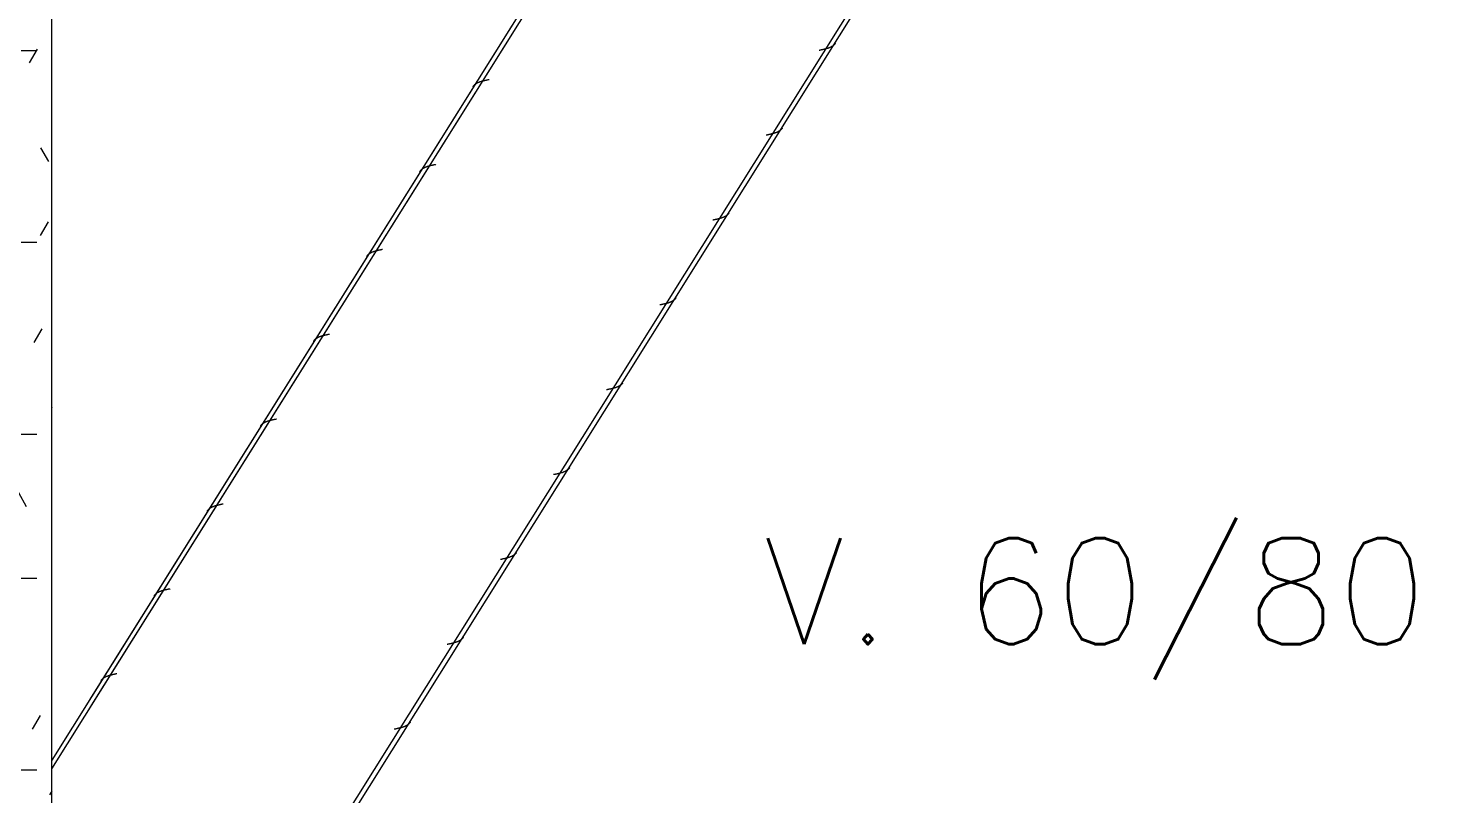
# Model space of a CAD drawing. Extents: x -3544 to 11711, y -11366 to 8565.
# Drawn here: x 4919.4 to 5069.2, y 3053.8 to 3134.8 of the extents above; entities that cross this region are included whole.
import ezdxf

# ---------------------------------------------------------------- set-up
doc = ezdxf.new("R2010")
doc.units = 0
doc.header["$LTSCALE"] = 30
doc.header["$MEASUREMENT"] = 0
doc.linetypes.add('EJE2$0$RLE-PROYECCION', pattern=[0.71438, 0.47625, -0.23813])
doc.layers.get('0').update_dxf_attribs({"linetype": 'CONTINUOUS'})
doc.layers.add('EJE2$0$RLA-ACHURADO', color=30, linetype='EJE2$0$RLE-PROYECCION', lineweight=15, transparency=0.7)
doc.layers.add('EJE2$0$RLA-CONTORNO', color=30, linetype='CONTINUOUS', lineweight=15)
doc.layers.add('EJE2$0$RLA-TEXTOS-1', color=9, linetype='CONTINUOUS', lineweight=9)
doc.styles.add('EJE2$0$RomanS', font='romans.shx', dxfattribs={"height": 11.25})

# ---------------------------------------------------------------- blocks, each defined once
blk = doc.blocks.new('EJE2')
at = {"layer": 'EJE2$0$RLA-ACHURADO'}
h = blk.add_hatch(dxfattribs=at)
h.set_pattern_fill('FP_1', color=256, style=0, pattern_type=2)
h.set_pattern_definition([(0, (-1898.762, -1266.802), (20.32, 5.08), [1.676, -13.564, 1.676, -13.564, -81.28]), (0, (-1898.762, -1266.802), (20.32, 5.08), [-30.48, 1.676, -28.804, 1.676, -13.564, -35.56]), (0, (-1898.762, -1266.802), (20.32, 5.08), [-76.2, 1.676, -8.484, 1.676, -23.724]), (120, (-1891.142, -1264.262), (-14.559409, 15.057636), [1.676, -13.564, 1.676, -13.564, -81.28]), (120, (-1891.142, -1264.262), (-14.559409, 15.057636), [-30.48, 1.676, -28.804, 1.676, -13.564, -35.56]), (120, (-1891.142, -1264.262), (-14.559409, 15.057636), [-76.2, 1.676, -8.484, 1.676, -23.724]), (240, (-1888.602, -1254.102), (-5.760591, -20.137636), [1.676, -13.564, 1.676, -13.564, -81.28]), (240, (-1888.602, -1254.102), (-5.760591, -20.137636), [-30.48, 1.676, -28.804, 1.676, -13.564, -35.56]), (240, (-1888.602, -1254.102), (-5.760591, -20.137636), [-76.2, 1.676, -8.484, 1.676, -23.724])])
h.paths.add_polyline_path([(2102.7, 787), (2140.48, 787), (2140.48, 1188), (2135.48, 1188), (2135.48, 1108), (2075.48, 1108), (2075.48, 1188), (2070.48, 1188), (2070.48, 787)], flags=0)
at = {"layer": 'EJE2$0$RLA-CONTORNO'}
for p, q in [((2140.48, 787), (2140.48, 1188)), ((2140.48, 824.17), (2318.31, 1108)), ((2317.72, 1108), (2140.48, 825.11)), ((2317.72, 1108), (2144.47, 831.48)), ((2144.54, 830.66), (2318.31, 1108)), ((2151.41, 787), (2345.48, 1096.75)), ((2151.41, 787), (2345.48, 1096.75)), ((2152, 787), (2345.48, 1095.81)), ((2152, 787), (2345.48, 1095.81)), ((2223.15, 900.69), (2223.13, 900.67)), ((2223.18, 900.7), (2223.15, 900.69)), ((2223.2, 900.72), (2223.18, 900.7)), ((2223.22, 900.73), (2223.2, 900.72)), ((2223.24, 900.75), (2223.22, 900.73)), ((2223.26, 900.76), (2223.24, 900.75)), ((2223.28, 900.78), (2223.26, 900.76)), ((2223.3, 900.79), (2223.28, 900.78)), ((2223.32, 900.81), (2223.3, 900.79)), ((2223.34, 900.83), (2223.32, 900.81)), ((2223.36, 900.85), (2223.34, 900.83)), ((2223.38, 900.86), (2223.36, 900.85)), ((2223.4, 900.88), (2223.38, 900.86)), ((2223.41, 900.9), (2223.4, 900.88)), ((2223.43, 900.92), (2223.41, 900.9)), ((2223.45, 900.94), (2223.43, 900.92)), ((2223.46, 900.96), (2223.45, 900.94)), ((2223.48, 900.98), (2223.46, 900.96)), ((2223.49, 901), (2223.48, 900.98)), ((2223.51, 901.02), (2223.49, 901)), ((2221.82, 900.27), (2221.79, 900.27)), ((2221.86, 900.28), (2221.82, 900.27)), ((2221.89, 900.29), (2221.86, 900.28)), ((2221.93, 900.3), (2221.89, 900.29)), ((2221.96, 900.3), (2221.93, 900.3)), ((2222, 900.31), (2221.96, 900.3)), ((2222.03, 900.32), (2222, 900.31)), ((2222.07, 900.32), (2222.03, 900.32)), ((2222.1, 900.33), (2222.07, 900.32)), ((2222.14, 900.34), (2222.1, 900.33)), ((2222.17, 900.35), (2222.14, 900.34)), ((2222.21, 900.35), (2222.17, 900.35)), ((2222.24, 900.36), (2222.21, 900.35)), ((2222.27, 900.37), (2222.24, 900.36)), ((2222.31, 900.38), (2222.27, 900.37)), ((2222.34, 900.39), (2222.31, 900.38)), ((2222.37, 900.39), (2222.34, 900.39)), ((2222.41, 900.4), (2222.37, 900.39)), ((2222.44, 900.41), (2222.41, 900.4)), ((2222.47, 900.42), (2222.44, 900.41)), ((2222.5, 900.43), (2222.47, 900.42)), ((2222.54, 900.44), (2222.5, 900.43)), ((2222.57, 900.45), (2222.54, 900.44)), ((2222.6, 900.45), (2222.57, 900.45)), ((2222.63, 900.46), (2222.6, 900.45)), ((2222.66, 900.47), (2222.63, 900.46)), ((2222.69, 900.48), (2222.66, 900.47)), ((2222.72, 900.49), (2222.69, 900.48)), ((2222.75, 900.5), (2222.72, 900.49)), ((2222.78, 900.51), (2222.75, 900.5)), ((2222.81, 900.53), (2222.78, 900.51)), ((2222.84, 900.54), (2222.81, 900.53)), ((2222.87, 900.55), (2222.84, 900.54)), ((2222.9, 900.56), (2222.87, 900.55)), ((2222.92, 900.57), (2222.9, 900.56)), ((2222.95, 900.58), (2222.92, 900.57)), ((2222.98, 900.59), (2222.95, 900.58)), ((2223, 900.61), (2222.98, 900.59)), ((2223.03, 900.62), (2223, 900.61)), ((2223.06, 900.63), (2223.03, 900.62)), ((2223.08, 900.65), (2223.06, 900.63)), ((2223.1, 900.66), (2223.08, 900.65)), ((2223.13, 900.67), (2223.1, 900.66)), ((2185.09, 896.43), (2185.08, 896.41)), ((2185.11, 896.45), (2185.09, 896.43)), ((2185.12, 896.47), (2185.11, 896.45)), ((2185.14, 896.49), (2185.12, 896.47)), ((2185.15, 896.51), (2185.14, 896.49)), ((2185.17, 896.52), (2185.15, 896.51)), ((2185.19, 896.54), (2185.17, 896.52)), ((2185.21, 896.56), (2185.19, 896.54)), ((2185.22, 896.58), (2185.21, 896.56)), ((2185.24, 896.6), (2185.22, 896.58)), ((2185.26, 896.61), (2185.24, 896.6)), ((2185.28, 896.63), (2185.26, 896.61)), ((2185.3, 896.65), (2185.28, 896.63)), ((2185.32, 896.66), (2185.3, 896.65)), ((2185.34, 896.68), (2185.32, 896.66)), ((2185.37, 896.69), (2185.34, 896.68)), ((2185.39, 896.71), (2185.37, 896.69)), ((2185.41, 896.72), (2185.39, 896.71)), ((2185.43, 896.74), (2185.41, 896.72)), ((2185.46, 896.75), (2185.43, 896.74)), ((2185.48, 896.77), (2185.46, 896.75)), ((2185.51, 896.78), (2185.48, 896.77)), ((2185.53, 896.79), (2185.51, 896.78)), ((2185.56, 896.81), (2185.53, 896.79)), ((2185.58, 896.82), (2185.56, 896.81)), ((2185.61, 896.83), (2185.58, 896.82)), ((2185.64, 896.84), (2185.61, 896.83)), ((2185.66, 896.85), (2185.64, 896.84)), ((2185.69, 896.87), (2185.66, 896.85)), ((2185.72, 896.88), (2185.69, 896.87)), ((2185.75, 896.89), (2185.72, 896.88)), ((2185.78, 896.9), (2185.75, 896.89)), ((2185.8, 896.91), (2185.78, 896.9)), ((2185.83, 896.92), (2185.8, 896.91)), ((2185.86, 896.93), (2185.83, 896.92)), ((2185.89, 896.94), (2185.86, 896.93)), ((2185.92, 896.95), (2185.89, 896.94)), ((2185.96, 896.96), (2185.92, 896.95)), ((2185.99, 896.97), (2185.96, 896.96)), ((2186.02, 896.98), (2185.99, 896.97)), ((2186.05, 896.99), (2186.02, 896.98)), ((2186.08, 897), (2186.05, 896.99)), ((2186.11, 897.01), (2186.08, 897)), ((2186.15, 897.01), (2186.11, 897.01)), ((2186.18, 897.02), (2186.15, 897.01)), ((2186.21, 897.03), (2186.18, 897.02)), ((2186.25, 897.04), (2186.21, 897.03)), ((2186.28, 897.05), (2186.25, 897.04)), ((2186.31, 897.05), (2186.28, 897.05)), ((2186.35, 897.06), (2186.31, 897.05)), ((2186.38, 897.07), (2186.35, 897.06)), ((2186.42, 897.08), (2186.38, 897.07)), ((2186.45, 897.09), (2186.42, 897.08)), ((2186.48, 897.09), (2186.45, 897.09)), ((2186.52, 897.1), (2186.48, 897.09)), ((2186.55, 897.11), (2186.52, 897.1)), ((2186.59, 897.11), (2186.55, 897.11)), ((2186.62, 897.12), (2186.59, 897.11)), ((2186.66, 897.13), (2186.62, 897.12)), ((2186.69, 897.14), (2186.66, 897.13)), ((2186.73, 897.14), (2186.69, 897.14)), ((2186.76, 897.15), (2186.73, 897.14)), ((2186.8, 897.16), (2186.76, 897.15)), ((2217.52, 891.7), (2217.5, 891.69)), ((2217.54, 891.71), (2217.52, 891.7)), ((2217.57, 891.73), (2217.54, 891.71)), ((2217.59, 891.74), (2217.57, 891.73)), ((2217.61, 891.76), (2217.59, 891.74)), ((2217.63, 891.77), (2217.61, 891.76)), ((2217.65, 891.79), (2217.63, 891.77)), ((2217.67, 891.81), (2217.65, 891.79)), ((2217.69, 891.82), (2217.67, 891.81)), ((2217.71, 891.84), (2217.69, 891.82)), ((2217.73, 891.86), (2217.71, 891.84)), ((2217.75, 891.88), (2217.73, 891.86)), ((2217.77, 891.89), (2217.75, 891.88)), ((2217.78, 891.91), (2217.77, 891.89)), ((2217.8, 891.93), (2217.78, 891.91)), ((2217.82, 891.95), (2217.8, 891.93)), ((2217.83, 891.97), (2217.82, 891.95)), ((2217.85, 891.99), (2217.83, 891.97)), ((2217.86, 892.01), (2217.85, 891.99)), ((2217.87, 892.03), (2217.86, 892.01)), ((2216.19, 891.29), (2216.16, 891.28)), ((2216.23, 891.29), (2216.19, 891.29)), ((2216.26, 891.3), (2216.23, 891.29)), ((2216.3, 891.31), (2216.26, 891.3)), ((2216.33, 891.31), (2216.3, 891.31)), ((2216.37, 891.32), (2216.33, 891.31)), ((2216.4, 891.33), (2216.37, 891.32)), ((2216.44, 891.34), (2216.4, 891.33)), ((2216.47, 891.34), (2216.44, 891.34)), ((2216.51, 891.35), (2216.47, 891.34)), ((2216.54, 891.36), (2216.51, 891.35)), ((2216.57, 891.37), (2216.54, 891.36)), ((2216.61, 891.37), (2216.57, 891.37)), ((2216.64, 891.38), (2216.61, 891.37)), ((2216.68, 891.39), (2216.64, 891.38)), ((2216.71, 891.4), (2216.68, 891.39)), ((2216.74, 891.41), (2216.71, 891.4)), ((2216.78, 891.41), (2216.74, 891.41)), ((2216.81, 891.42), (2216.78, 891.41)), ((2216.84, 891.43), (2216.81, 891.42)), ((2216.87, 891.44), (2216.84, 891.43)), ((2216.9, 891.45), (2216.87, 891.44)), ((2216.94, 891.46), (2216.9, 891.45)), ((2216.97, 891.47), (2216.94, 891.46)), ((2217, 891.48), (2216.97, 891.47)), ((2217.03, 891.49), (2217, 891.48)), ((2217.06, 891.5), (2217.03, 891.49)), ((2217.09, 891.51), (2217.06, 891.5)), ((2217.12, 891.52), (2217.09, 891.51)), ((2217.15, 891.53), (2217.12, 891.52)), ((2217.18, 891.54), (2217.15, 891.53)), ((2217.21, 891.55), (2217.18, 891.54)), ((2217.24, 891.56), (2217.21, 891.55)), ((2217.26, 891.57), (2217.24, 891.56)), ((2217.29, 891.58), (2217.26, 891.57)), ((2217.32, 891.59), (2217.29, 891.58)), ((2217.35, 891.61), (2217.32, 891.59)), ((2217.37, 891.62), (2217.35, 891.61)), ((2217.4, 891.63), (2217.37, 891.62)), ((2217.42, 891.64), (2217.4, 891.63)), ((2217.45, 891.66), (2217.42, 891.64)), ((2217.47, 891.67), (2217.45, 891.66)), ((2217.5, 891.69), (2217.47, 891.67)), ((2179.46, 887.44), (2179.45, 887.42)), ((2179.48, 887.46), (2179.46, 887.44)), ((2179.49, 887.48), (2179.48, 887.46)), ((2179.51, 887.5), (2179.49, 887.48)), ((2179.52, 887.52), (2179.51, 887.5)), ((2179.54, 887.54), (2179.52, 887.52)), ((2179.56, 887.56), (2179.54, 887.54)), ((2179.57, 887.57), (2179.56, 887.56)), ((2179.59, 887.59), (2179.57, 887.57)), ((2179.61, 887.61), (2179.59, 887.59)), ((2179.63, 887.62), (2179.61, 887.61)), ((2179.65, 887.64), (2179.63, 887.62)), ((2179.67, 887.66), (2179.65, 887.64)), ((2179.69, 887.67), (2179.67, 887.66)), ((2179.71, 887.69), (2179.69, 887.67)), ((2179.73, 887.7), (2179.71, 887.69)), ((2179.76, 887.72), (2179.73, 887.7)), ((2179.78, 887.73), (2179.76, 887.72)), ((2179.8, 887.75), (2179.78, 887.73)), ((2179.83, 887.76), (2179.8, 887.75)), ((2179.85, 887.78), (2179.83, 887.76)), ((2179.87, 887.79), (2179.85, 887.78)), ((2179.9, 887.8), (2179.87, 887.79)), ((2179.92, 887.82), (2179.9, 887.8)), ((2179.95, 887.83), (2179.92, 887.82)), ((2179.98, 887.84), (2179.95, 887.83)), ((2180, 887.85), (2179.98, 887.84)), ((2180.03, 887.87), (2180, 887.85)), ((2180.06, 887.88), (2180.03, 887.87)), ((2180.09, 887.89), (2180.06, 887.88)), ((2180.12, 887.9), (2180.09, 887.89)), ((2180.14, 887.91), (2180.12, 887.9)), ((2180.17, 887.92), (2180.14, 887.91)), ((2180.2, 887.93), (2180.17, 887.92)), ((2180.23, 887.94), (2180.2, 887.93)), ((2180.26, 887.95), (2180.23, 887.94)), ((2180.29, 887.96), (2180.26, 887.95)), ((2180.32, 887.97), (2180.29, 887.96)), ((2180.36, 887.98), (2180.32, 887.97)), ((2180.39, 887.99), (2180.36, 887.98)), ((2180.42, 888), (2180.39, 887.99)), ((2180.45, 888.01), (2180.42, 888)), ((2180.48, 888.02), (2180.45, 888.01)), ((2180.52, 888.03), (2180.48, 888.02)), ((2180.55, 888.03), (2180.52, 888.03)), ((2180.58, 888.04), (2180.55, 888.03)), ((2180.61, 888.05), (2180.58, 888.04)), ((2180.65, 888.06), (2180.61, 888.05)), ((2180.68, 888.07), (2180.65, 888.06)), ((2180.72, 888.07), (2180.68, 888.07)), ((2180.75, 888.08), (2180.72, 888.07)), ((2180.78, 888.09), (2180.75, 888.08)), ((2180.82, 888.1), (2180.78, 888.09)), ((2180.85, 888.1), (2180.82, 888.1)), ((2180.89, 888.11), (2180.85, 888.1)), ((2180.92, 888.12), (2180.89, 888.11)), ((2180.96, 888.13), (2180.92, 888.12)), ((2180.99, 888.13), (2180.96, 888.13)), ((2181.03, 888.14), (2180.99, 888.13)), ((2181.06, 888.15), (2181.03, 888.14)), ((2181.1, 888.15), (2181.06, 888.15)), ((2181.13, 888.16), (2181.1, 888.15)), ((2181.17, 888.17), (2181.13, 888.16)), ((2211.89, 882.71), (2211.87, 882.7)), ((2211.91, 882.73), (2211.89, 882.71)), ((2211.94, 882.74), (2211.91, 882.73)), ((2211.96, 882.76), (2211.94, 882.74)), ((2211.98, 882.77), (2211.96, 882.76)), ((2212, 882.79), (2211.98, 882.77)), ((2212.02, 882.8), (2212, 882.79)), ((2212.04, 882.82), (2212.02, 882.8)), ((2212.06, 882.84), (2212.04, 882.82)), ((2212.08, 882.85), (2212.06, 882.84)), ((2212.1, 882.87), (2212.08, 882.85)), ((2212.12, 882.89), (2212.1, 882.87)), ((2212.14, 882.91), (2212.12, 882.89)), ((2212.15, 882.92), (2212.14, 882.91)), ((2212.17, 882.94), (2212.15, 882.92)), ((2212.18, 882.96), (2212.17, 882.94)), ((2212.2, 882.98), (2212.18, 882.96)), ((2212.21, 883), (2212.2, 882.98)), ((2212.23, 883.02), (2212.21, 883)), ((2212.24, 883.04), (2212.23, 883.02)), ((2210.56, 882.3), (2210.53, 882.29)), ((2210.6, 882.31), (2210.56, 882.3)), ((2210.63, 882.31), (2210.6, 882.31)), ((2210.67, 882.32), (2210.63, 882.31)), ((2210.7, 882.33), (2210.67, 882.32)), ((2210.74, 882.33), (2210.7, 882.33)), ((2210.77, 882.34), (2210.74, 882.33)), ((2210.8, 882.35), (2210.77, 882.34)), ((2210.84, 882.36), (2210.8, 882.35)), ((2210.87, 882.36), (2210.84, 882.36)), ((2210.91, 882.37), (2210.87, 882.36)), ((2210.94, 882.38), (2210.91, 882.37)), ((2210.98, 882.39), (2210.94, 882.38)), ((2211.01, 882.39), (2210.98, 882.39)), ((2211.04, 882.4), (2211.01, 882.39)), ((2211.08, 882.41), (2211.04, 882.4)), ((2211.11, 882.42), (2211.08, 882.41)), ((2211.14, 882.43), (2211.11, 882.42)), ((2211.18, 882.43), (2211.14, 882.43)), ((2211.21, 882.44), (2211.18, 882.43)), ((2211.24, 882.45), (2211.21, 882.44)), ((2211.27, 882.46), (2211.24, 882.45)), ((2211.31, 882.47), (2211.27, 882.46)), ((2211.34, 882.48), (2211.31, 882.47)), ((2211.37, 882.49), (2211.34, 882.48)), ((2211.4, 882.5), (2211.37, 882.49)), ((2211.43, 882.51), (2211.4, 882.5)), ((2211.46, 882.52), (2211.43, 882.51)), ((2211.49, 882.53), (2211.46, 882.52)), ((2211.52, 882.54), (2211.49, 882.53)), ((2211.55, 882.55), (2211.52, 882.54)), ((2211.58, 882.56), (2211.55, 882.55)), ((2211.61, 882.57), (2211.58, 882.56)), ((2211.63, 882.58), (2211.61, 882.57)), ((2211.66, 882.59), (2211.63, 882.58)), ((2211.69, 882.61), (2211.66, 882.59)), ((2211.71, 882.62), (2211.69, 882.61)), ((2211.74, 882.63), (2211.71, 882.62)), ((2211.77, 882.64), (2211.74, 882.63)), ((2211.79, 882.66), (2211.77, 882.64)), ((2211.82, 882.67), (2211.79, 882.66)), ((2211.84, 882.68), (2211.82, 882.67)), ((2211.87, 882.7), (2211.84, 882.68)), ((2173.83, 878.45), (2173.82, 878.43)), ((2173.85, 878.47), (2173.83, 878.45)), ((2173.86, 878.49), (2173.85, 878.47)), ((2173.88, 878.51), (2173.86, 878.49)), ((2173.89, 878.53), (2173.88, 878.51)), ((2173.91, 878.55), (2173.89, 878.53)), ((2173.93, 878.57), (2173.91, 878.55)), ((2173.94, 878.59), (2173.93, 878.57)), ((2173.96, 878.6), (2173.94, 878.59)), ((2173.98, 878.62), (2173.96, 878.6)), ((2174, 878.64), (2173.98, 878.62)), ((2174.02, 878.65), (2174, 878.64)), ((2174.04, 878.67), (2174.02, 878.65)), ((2174.06, 878.69), (2174.04, 878.67)), ((2174.08, 878.7), (2174.06, 878.69)), ((2174.1, 878.72), (2174.08, 878.7)), ((2174.12, 878.73), (2174.1, 878.72)), ((2174.15, 878.75), (2174.12, 878.73)), ((2174.17, 878.76), (2174.15, 878.75)), ((2174.19, 878.78), (2174.17, 878.76)), ((2174.22, 878.79), (2174.19, 878.78)), ((2174.24, 878.8), (2174.22, 878.79)), ((2174.27, 878.82), (2174.24, 878.8)), ((2174.29, 878.83), (2174.27, 878.82)), ((2174.32, 878.84), (2174.29, 878.83)), ((2174.35, 878.85), (2174.32, 878.84)), ((2174.37, 878.87), (2174.35, 878.85)), ((2174.4, 878.88), (2174.37, 878.87)), ((2174.43, 878.89), (2174.4, 878.88)), ((2174.46, 878.9), (2174.43, 878.89)), ((2174.48, 878.91), (2174.46, 878.9)), ((2174.51, 878.92), (2174.48, 878.91)), ((2174.54, 878.93), (2174.51, 878.92)), ((2174.57, 878.94), (2174.54, 878.93)), ((2174.6, 878.95), (2174.57, 878.94)), ((2174.63, 878.96), (2174.6, 878.95)), ((2174.66, 878.97), (2174.63, 878.96)), ((2174.69, 878.98), (2174.66, 878.97)), ((2174.72, 878.99), (2174.69, 878.98)), ((2174.76, 879), (2174.72, 878.99)), ((2174.79, 879.01), (2174.76, 879)), ((2174.82, 879.02), (2174.79, 879.01)), ((2174.85, 879.03), (2174.82, 879.02)), ((2174.88, 879.04), (2174.85, 879.03)), ((2174.92, 879.05), (2174.88, 879.04)), ((2174.95, 879.05), (2174.92, 879.05)), ((2174.98, 879.06), (2174.95, 879.05)), ((2175.02, 879.07), (2174.98, 879.06)), ((2175.05, 879.08), (2175.02, 879.07)), ((2175.08, 879.09), (2175.05, 879.08)), ((2175.12, 879.09), (2175.08, 879.09)), ((2175.15, 879.1), (2175.12, 879.09)), ((2175.19, 879.11), (2175.15, 879.1)), ((2175.22, 879.12), (2175.19, 879.11)), ((2175.26, 879.12), (2175.22, 879.12)), ((2175.29, 879.13), (2175.26, 879.12)), ((2175.33, 879.14), (2175.29, 879.13)), ((2175.36, 879.15), (2175.33, 879.14)), ((2175.39, 879.15), (2175.36, 879.15)), ((2175.43, 879.16), (2175.39, 879.15)), ((2175.46, 879.17), (2175.43, 879.16)), ((2175.5, 879.17), (2175.46, 879.17)), ((2175.53, 879.18), (2175.5, 879.17)), ((2206.24, 873.71), (2206.21, 873.7)), ((2206.26, 873.72), (2206.24, 873.71)), ((2206.28, 873.74), (2206.26, 873.72)), ((2206.3, 873.75), (2206.28, 873.74)), ((2206.33, 873.77), (2206.3, 873.75)), ((2206.35, 873.78), (2206.33, 873.77)), ((2206.37, 873.8), (2206.35, 873.78)), ((2206.39, 873.81), (2206.37, 873.8)), ((2206.41, 873.83), (2206.39, 873.81)), ((2206.43, 873.85), (2206.41, 873.83)), ((2206.45, 873.86), (2206.43, 873.85)), ((2206.47, 873.88), (2206.45, 873.86)), ((2206.49, 873.9), (2206.47, 873.88)), ((2206.5, 873.92), (2206.49, 873.9)), ((2206.52, 873.94), (2206.5, 873.92)), ((2206.54, 873.95), (2206.52, 873.94)), ((2206.55, 873.97), (2206.54, 873.95)), ((2206.57, 873.99), (2206.55, 873.97)), ((2206.58, 874.01), (2206.57, 873.99)), ((2206.6, 874.03), (2206.58, 874.01)), ((2206.61, 874.05), (2206.6, 874.03)), ((2204.93, 873.31), (2204.89, 873.3)), ((2204.96, 873.32), (2204.93, 873.31)), ((2205, 873.32), (2204.96, 873.32)), ((2205.03, 873.33), (2205, 873.32)), ((2205.07, 873.34), (2205.03, 873.33)), ((2205.1, 873.35), (2205.07, 873.34)), ((2205.14, 873.35), (2205.1, 873.35)), ((2205.17, 873.36), (2205.14, 873.35)), ((2205.21, 873.37), (2205.17, 873.36)), ((2205.24, 873.38), (2205.21, 873.37)), ((2205.28, 873.38), (2205.24, 873.38)), ((2205.31, 873.39), (2205.28, 873.38)), ((2205.35, 873.4), (2205.31, 873.39)), ((2205.38, 873.41), (2205.35, 873.4)), ((2205.41, 873.41), (2205.38, 873.41)), ((2205.45, 873.42), (2205.41, 873.41)), ((2205.48, 873.43), (2205.45, 873.42)), ((2205.51, 873.44), (2205.48, 873.43)), ((2205.55, 873.45), (2205.51, 873.44)), ((2205.58, 873.45), (2205.55, 873.45)), ((2205.61, 873.46), (2205.58, 873.45)), ((2205.64, 873.47), (2205.61, 873.46)), ((2205.67, 873.48), (2205.64, 873.47)), ((2205.71, 873.49), (2205.67, 873.48)), ((2205.74, 873.5), (2205.71, 873.49)), ((2205.77, 873.51), (2205.74, 873.5)), ((2205.8, 873.52), (2205.77, 873.51)), ((2205.83, 873.53), (2205.8, 873.52)), ((2205.86, 873.54), (2205.83, 873.53)), ((2205.89, 873.55), (2205.86, 873.54)), ((2205.92, 873.56), (2205.89, 873.55)), ((2205.95, 873.57), (2205.92, 873.56)), ((2205.97, 873.58), (2205.95, 873.57)), ((2206, 873.59), (2205.97, 873.58)), ((2206.03, 873.61), (2206, 873.59)), ((2206.06, 873.62), (2206.03, 873.61)), ((2206.08, 873.63), (2206.06, 873.62)), ((2206.11, 873.64), (2206.08, 873.63)), ((2206.14, 873.66), (2206.11, 873.64)), ((2206.16, 873.67), (2206.14, 873.66)), ((2206.19, 873.68), (2206.16, 873.67)), ((2206.21, 873.7), (2206.19, 873.68)), ((2168.2, 869.46), (2168.19, 869.44)), ((2168.21, 869.48), (2168.2, 869.46)), ((2168.23, 869.5), (2168.21, 869.48)), ((2168.24, 869.52), (2168.23, 869.5)), ((2168.26, 869.54), (2168.24, 869.52)), ((2168.28, 869.56), (2168.26, 869.54)), ((2168.29, 869.58), (2168.28, 869.56)), ((2168.31, 869.6), (2168.29, 869.58)), ((2168.33, 869.61), (2168.31, 869.6)), ((2168.35, 869.63), (2168.33, 869.61)), ((2168.37, 869.65), (2168.35, 869.63)), ((2168.39, 869.67), (2168.37, 869.65)), ((2168.41, 869.68), (2168.39, 869.67)), ((2168.43, 869.7), (2168.41, 869.68)), ((2168.45, 869.71), (2168.43, 869.7)), ((2168.47, 869.73), (2168.45, 869.71)), ((2168.49, 869.74), (2168.47, 869.73)), ((2168.52, 869.76), (2168.49, 869.74)), ((2168.54, 869.77), (2168.52, 869.76)), ((2168.56, 869.79), (2168.54, 869.77)), ((2168.59, 869.8), (2168.56, 869.79)), ((2168.61, 869.81), (2168.59, 869.8)), ((2168.64, 869.83), (2168.61, 869.81)), ((2168.66, 869.84), (2168.64, 869.83)), ((2168.69, 869.85), (2168.66, 869.84)), ((2168.71, 869.87), (2168.69, 869.85)), ((2168.74, 869.88), (2168.71, 869.87)), ((2168.77, 869.89), (2168.74, 869.88)), ((2168.8, 869.9), (2168.77, 869.89)), ((2168.82, 869.91), (2168.8, 869.9)), ((2168.85, 869.92), (2168.82, 869.91)), ((2168.88, 869.94), (2168.85, 869.92)), ((2168.91, 869.95), (2168.88, 869.94)), ((2168.94, 869.96), (2168.91, 869.95)), ((2168.97, 869.97), (2168.94, 869.96)), ((2169, 869.98), (2168.97, 869.97)), ((2169.03, 869.99), (2169, 869.98)), ((2169.06, 870), (2169.03, 869.99)), ((2169.09, 870.01), (2169.06, 870)), ((2169.12, 870.02), (2169.09, 870.01)), ((2169.16, 870.02), (2169.12, 870.02)), ((2169.19, 870.03), (2169.16, 870.02)), ((2169.22, 870.04), (2169.19, 870.03)), ((2169.25, 870.05), (2169.22, 870.04)), ((2169.29, 870.06), (2169.25, 870.05)), ((2169.32, 870.07), (2169.29, 870.06)), ((2169.35, 870.08), (2169.32, 870.07)), ((2169.39, 870.08), (2169.35, 870.08)), ((2169.42, 870.09), (2169.39, 870.08)), ((2169.45, 870.1), (2169.42, 870.09)), ((2169.49, 870.11), (2169.45, 870.1)), ((2169.52, 870.11), (2169.49, 870.11)), ((2169.56, 870.12), (2169.52, 870.11)), ((2169.59, 870.13), (2169.56, 870.12)), ((2169.62, 870.14), (2169.59, 870.13)), ((2169.66, 870.14), (2169.62, 870.14)), ((2169.69, 870.15), (2169.66, 870.14)), ((2169.73, 870.16), (2169.69, 870.15)), ((2169.76, 870.16), (2169.73, 870.16)), ((2169.8, 870.17), (2169.76, 870.16)), ((2169.83, 870.18), (2169.8, 870.17)), ((2169.87, 870.19), (2169.83, 870.18)), ((2169.9, 870.19), (2169.87, 870.19)), ((2200.6, 864.72), (2200.58, 864.71)), ((2200.63, 864.74), (2200.6, 864.72)), ((2200.65, 864.75), (2200.63, 864.74)), ((2200.67, 864.76), (2200.65, 864.75)), ((2200.7, 864.78), (2200.67, 864.76)), ((2200.72, 864.79), (2200.7, 864.78)), ((2200.74, 864.81), (2200.72, 864.79)), ((2200.76, 864.83), (2200.74, 864.81)), ((2200.78, 864.84), (2200.76, 864.83)), ((2200.8, 864.86), (2200.78, 864.84)), ((2200.82, 864.88), (2200.8, 864.86)), ((2200.84, 864.89), (2200.82, 864.88)), ((2200.85, 864.91), (2200.84, 864.89)), ((2200.87, 864.93), (2200.85, 864.91)), ((2200.89, 864.95), (2200.87, 864.93)), ((2200.91, 864.97), (2200.89, 864.95)), ((2200.92, 864.99), (2200.91, 864.97)), ((2200.94, 865), (2200.92, 864.99)), ((2200.95, 865.02), (2200.94, 865)), ((2200.97, 865.04), (2200.95, 865.02)), ((2200.98, 865.06), (2200.97, 865.04)), ((2199.3, 864.32), (2199.26, 864.32)), ((2199.33, 864.33), (2199.3, 864.32)), ((2199.37, 864.34), (2199.33, 864.33)), ((2199.4, 864.34), (2199.37, 864.34)), ((2199.44, 864.35), (2199.4, 864.34)), ((2199.47, 864.36), (2199.44, 864.35)), ((2199.51, 864.37), (2199.47, 864.36)), ((2199.54, 864.37), (2199.51, 864.37)), ((2199.58, 864.38), (2199.54, 864.37)), ((2199.61, 864.39), (2199.58, 864.38)), ((2199.65, 864.39), (2199.61, 864.39)), ((2199.68, 864.4), (2199.65, 864.39)), ((2199.71, 864.41), (2199.68, 864.4)), ((2199.75, 864.42), (2199.71, 864.41)), ((2199.78, 864.43), (2199.75, 864.42)), ((2199.81, 864.43), (2199.78, 864.43)), ((2199.85, 864.44), (2199.81, 864.43)), ((2199.88, 864.45), (2199.85, 864.44)), ((2199.91, 864.46), (2199.88, 864.45)), ((2199.95, 864.47), (2199.91, 864.46)), ((2199.98, 864.48), (2199.95, 864.47)), ((2200.01, 864.48), (2199.98, 864.48)), ((2200.04, 864.49), (2200.01, 864.48)), ((2200.07, 864.5), (2200.04, 864.49)), ((2200.11, 864.51), (2200.07, 864.5)), ((2200.14, 864.52), (2200.11, 864.51)), ((2200.17, 864.53), (2200.14, 864.52)), ((2200.2, 864.54), (2200.17, 864.53)), ((2200.23, 864.55), (2200.2, 864.54)), ((2200.26, 864.56), (2200.23, 864.55)), ((2200.29, 864.57), (2200.26, 864.56)), ((2200.31, 864.58), (2200.29, 864.57)), ((2200.34, 864.6), (2200.31, 864.58)), ((2200.37, 864.61), (2200.34, 864.6)), ((2200.4, 864.62), (2200.37, 864.61)), ((2200.43, 864.63), (2200.4, 864.62)), ((2200.45, 864.64), (2200.43, 864.63)), ((2200.48, 864.65), (2200.45, 864.64)), ((2200.5, 864.67), (2200.48, 864.65)), ((2200.53, 864.68), (2200.5, 864.67)), ((2200.56, 864.69), (2200.53, 864.68)), ((2200.58, 864.71), (2200.56, 864.69)), ((2162.57, 860.48), (2162.55, 860.46)), ((2162.58, 860.5), (2162.57, 860.48)), ((2162.6, 860.52), (2162.58, 860.5)), ((2162.61, 860.54), (2162.6, 860.52)), ((2162.63, 860.55), (2162.61, 860.54)), ((2162.65, 860.57), (2162.63, 860.55)), ((2162.66, 860.59), (2162.65, 860.57)), ((2162.68, 860.61), (2162.66, 860.59)), ((2162.7, 860.63), (2162.68, 860.61)), ((2162.72, 860.64), (2162.7, 860.63)), ((2162.74, 860.66), (2162.72, 860.64)), ((2162.76, 860.68), (2162.74, 860.66)), ((2162.78, 860.69), (2162.76, 860.68)), ((2162.8, 860.71), (2162.78, 860.69)), ((2162.82, 860.73), (2162.8, 860.71)), ((2162.84, 860.74), (2162.82, 860.73)), ((2162.86, 860.76), (2162.84, 860.74)), ((2162.88, 860.77), (2162.86, 860.76)), ((2162.91, 860.79), (2162.88, 860.77)), ((2162.93, 860.8), (2162.91, 860.79)), ((2162.96, 860.81), (2162.93, 860.8)), ((2162.98, 860.83), (2162.96, 860.81)), ((2163.01, 860.84), (2162.98, 860.83)), ((2163.03, 860.85), (2163.01, 860.84)), ((2163.06, 860.87), (2163.03, 860.85)), ((2163.08, 860.88), (2163.06, 860.87)), ((2163.11, 860.89), (2163.08, 860.88)), ((2163.14, 860.9), (2163.11, 860.89)), ((2163.16, 860.91), (2163.14, 860.9)), ((2163.19, 860.93), (2163.16, 860.91)), ((2163.22, 860.94), (2163.19, 860.93)), ((2163.25, 860.95), (2163.22, 860.94)), ((2163.28, 860.96), (2163.25, 860.95)), ((2163.31, 860.97), (2163.28, 860.96)), ((2163.34, 860.98), (2163.31, 860.97)), ((2163.37, 860.99), (2163.34, 860.98)), ((2163.4, 861), (2163.37, 860.99)), ((2163.43, 861.01), (2163.4, 861)), ((2163.46, 861.02), (2163.43, 861.01)), ((2163.49, 861.03), (2163.46, 861.02)), ((2163.52, 861.04), (2163.49, 861.03)), ((2163.56, 861.04), (2163.52, 861.04)), ((2163.59, 861.05), (2163.56, 861.04)), ((2163.62, 861.06), (2163.59, 861.05)), ((2163.65, 861.07), (2163.62, 861.06)), ((2163.69, 861.08), (2163.65, 861.07)), ((2163.72, 861.09), (2163.69, 861.08)), ((2163.75, 861.1), (2163.72, 861.09)), ((2163.79, 861.1), (2163.75, 861.1)), ((2163.82, 861.11), (2163.79, 861.1)), ((2163.86, 861.12), (2163.82, 861.11)), ((2163.89, 861.13), (2163.86, 861.12)), ((2163.92, 861.13), (2163.89, 861.13)), ((2163.96, 861.14), (2163.92, 861.13)), ((2163.99, 861.15), (2163.96, 861.14)), ((2164.03, 861.16), (2163.99, 861.15)), ((2164.06, 861.16), (2164.03, 861.16)), ((2164.1, 861.17), (2164.06, 861.16)), ((2164.13, 861.18), (2164.1, 861.17)), ((2164.17, 861.18), (2164.13, 861.18)), ((2164.2, 861.19), (2164.17, 861.18)), ((2164.24, 861.2), (2164.2, 861.19)), ((2164.27, 861.2), (2164.24, 861.2)), ((2194.97, 855.73), (2194.95, 855.72)), ((2195, 855.75), (2194.97, 855.73)), ((2195.02, 855.76), (2195, 855.75)), ((2195.04, 855.78), (2195.02, 855.76)), ((2195.06, 855.79), (2195.04, 855.78)), ((2195.09, 855.81), (2195.06, 855.79)), ((2195.11, 855.82), (2195.09, 855.81)), ((2195.13, 855.84), (2195.11, 855.82)), ((2195.15, 855.85), (2195.13, 855.84)), ((2195.17, 855.87), (2195.15, 855.85)), ((2195.19, 855.89), (2195.17, 855.87)), ((2195.21, 855.91), (2195.19, 855.89)), ((2195.22, 855.92), (2195.21, 855.91)), ((2195.24, 855.94), (2195.22, 855.92)), ((2195.26, 855.96), (2195.24, 855.94)), ((2195.27, 855.98), (2195.26, 855.96)), ((2195.29, 856), (2195.27, 855.98)), ((2195.31, 856.02), (2195.29, 856)), ((2195.32, 856.04), (2195.31, 856.02)), ((2195.34, 856.06), (2195.32, 856.04)), ((2195.35, 856.08), (2195.34, 856.06)), ((2193.67, 855.33), (2193.63, 855.33)), ((2193.7, 855.34), (2193.67, 855.33)), ((2193.74, 855.35), (2193.7, 855.34)), ((2193.77, 855.36), (2193.74, 855.35)), ((2193.81, 855.36), (2193.77, 855.36)), ((2193.84, 855.37), (2193.81, 855.36)), ((2193.88, 855.38), (2193.84, 855.37)), ((2193.91, 855.38), (2193.88, 855.38)), ((2193.95, 855.39), (2193.91, 855.38)), ((2193.98, 855.4), (2193.95, 855.39)), ((2194.01, 855.41), (2193.98, 855.4)), ((2194.05, 855.41), (2194.01, 855.41)), ((2194.08, 855.42), (2194.05, 855.41)), ((2194.12, 855.43), (2194.08, 855.42)), ((2194.15, 855.44), (2194.12, 855.43)), ((2194.18, 855.45), (2194.15, 855.44)), ((2194.22, 855.45), (2194.18, 855.45)), ((2194.25, 855.46), (2194.22, 855.45)), ((2194.28, 855.47), (2194.25, 855.46)), ((2194.32, 855.48), (2194.28, 855.47)), ((2194.35, 855.49), (2194.32, 855.48)), ((2194.38, 855.5), (2194.35, 855.49)), ((2194.41, 855.51), (2194.38, 855.5)), ((2194.44, 855.51), (2194.41, 855.51)), ((2194.47, 855.52), (2194.44, 855.51)), ((2194.5, 855.53), (2194.47, 855.52)), ((2194.54, 855.54), (2194.5, 855.53)), ((2194.57, 855.55), (2194.54, 855.54)), ((2194.6, 855.56), (2194.57, 855.55)), ((2194.62, 855.57), (2194.6, 855.56)), ((2194.65, 855.59), (2194.62, 855.57)), ((2194.68, 855.6), (2194.65, 855.59)), ((2194.71, 855.61), (2194.68, 855.6)), ((2194.74, 855.62), (2194.71, 855.61)), ((2194.77, 855.63), (2194.74, 855.62)), ((2194.79, 855.64), (2194.77, 855.63)), ((2194.82, 855.65), (2194.79, 855.64)), ((2194.85, 855.67), (2194.82, 855.65)), ((2194.87, 855.68), (2194.85, 855.67)), ((2194.9, 855.69), (2194.87, 855.68)), ((2194.92, 855.71), (2194.9, 855.69)), ((2194.95, 855.72), (2194.92, 855.71)), ((2156.94, 851.49), (2156.92, 851.47)), ((2156.95, 851.51), (2156.94, 851.49)), ((2156.97, 851.53), (2156.95, 851.51)), ((2156.98, 851.55), (2156.97, 851.53)), ((2157, 851.57), (2156.98, 851.55)), ((2157.01, 851.58), (2157, 851.57)), ((2157.03, 851.6), (2157.01, 851.58)), ((2157.05, 851.62), (2157.03, 851.6)), ((2157.07, 851.64), (2157.05, 851.62)), ((2157.09, 851.66), (2157.07, 851.64)), ((2157.11, 851.67), (2157.09, 851.66)), ((2157.12, 851.69), (2157.11, 851.67)), ((2157.15, 851.71), (2157.12, 851.69)), ((2157.17, 851.72), (2157.15, 851.71)), ((2157.19, 851.74), (2157.17, 851.72)), ((2157.21, 851.75), (2157.19, 851.74)), ((2157.23, 851.77), (2157.21, 851.75)), ((2157.25, 851.78), (2157.23, 851.77)), ((2157.28, 851.8), (2157.25, 851.78)), ((2157.3, 851.81), (2157.28, 851.8)), ((2157.32, 851.83), (2157.3, 851.81)), ((2157.35, 851.84), (2157.32, 851.83)), ((2157.37, 851.85), (2157.35, 851.84)), ((2157.4, 851.87), (2157.37, 851.85)), ((2157.43, 851.88), (2157.4, 851.87)), ((2157.45, 851.89), (2157.43, 851.88)), ((2157.48, 851.9), (2157.45, 851.89)), ((2157.51, 851.91), (2157.48, 851.9)), ((2157.53, 851.93), (2157.51, 851.91)), ((2157.56, 851.94), (2157.53, 851.93)), ((2157.59, 851.95), (2157.56, 851.94)), ((2157.62, 851.96), (2157.59, 851.95)), ((2157.65, 851.97), (2157.62, 851.96)), ((2157.68, 851.98), (2157.65, 851.97)), ((2157.71, 851.99), (2157.68, 851.98)), ((2157.74, 852), (2157.71, 851.99)), ((2157.77, 852.01), (2157.74, 852)), ((2157.8, 852.02), (2157.77, 852.01)), ((2157.83, 852.03), (2157.8, 852.02)), ((2157.86, 852.04), (2157.83, 852.03)), ((2157.89, 852.05), (2157.86, 852.04)), ((2157.93, 852.06), (2157.89, 852.05)), ((2157.96, 852.07), (2157.93, 852.06)), ((2157.99, 852.07), (2157.96, 852.07)), ((2158.02, 852.08), (2157.99, 852.07)), ((2158.06, 852.09), (2158.02, 852.08)), ((2158.09, 852.1), (2158.06, 852.09)), ((2158.12, 852.11), (2158.09, 852.1)), ((2158.16, 852.11), (2158.12, 852.11)), ((2158.19, 852.12), (2158.16, 852.11)), ((2158.22, 852.13), (2158.19, 852.12)), ((2158.26, 852.14), (2158.22, 852.13)), ((2158.29, 852.15), (2158.26, 852.14)), ((2158.33, 852.15), (2158.29, 852.15)), ((2158.36, 852.16), (2158.33, 852.15)), ((2158.4, 852.17), (2158.36, 852.16)), ((2158.43, 852.17), (2158.4, 852.17)), ((2158.47, 852.18), (2158.43, 852.17)), ((2158.5, 852.19), (2158.47, 852.18)), ((2158.54, 852.2), (2158.5, 852.19)), ((2158.57, 852.2), (2158.54, 852.2)), ((2158.61, 852.21), (2158.57, 852.2)), ((2158.64, 852.22), (2158.61, 852.21)), ((2189.32, 846.73), (2189.29, 846.72)), ((2189.34, 846.75), (2189.32, 846.73)), ((2189.36, 846.76), (2189.34, 846.75)), ((2189.39, 846.77), (2189.36, 846.76)), ((2189.41, 846.79), (2189.39, 846.77)), ((2189.43, 846.8), (2189.41, 846.79)), ((2189.45, 846.82), (2189.43, 846.8)), ((2189.48, 846.83), (2189.45, 846.82)), ((2189.5, 846.85), (2189.48, 846.83)), ((2189.52, 846.87), (2189.5, 846.85)), ((2189.54, 846.88), (2189.52, 846.87)), ((2189.56, 846.9), (2189.54, 846.88)), ((2189.57, 846.92), (2189.56, 846.9)), ((2189.59, 846.94), (2189.57, 846.92)), ((2189.61, 846.95), (2189.59, 846.94)), ((2189.63, 846.97), (2189.61, 846.95)), ((2189.64, 846.99), (2189.63, 846.97)), ((2189.66, 847.01), (2189.64, 846.99)), ((2189.67, 847.03), (2189.66, 847.01)), ((2189.69, 847.05), (2189.67, 847.03)), ((2189.7, 847.07), (2189.69, 847.05)), ((2189.72, 847.09), (2189.7, 847.07)), ((2188.04, 846.35), (2188, 846.34)), ((2188.07, 846.35), (2188.04, 846.35)), ((2188.11, 846.36), (2188.07, 846.35)), ((2188.14, 846.37), (2188.11, 846.36)), ((2188.18, 846.37), (2188.14, 846.37)), ((2188.21, 846.38), (2188.18, 846.37)), ((2188.25, 846.39), (2188.21, 846.38)), ((2188.28, 846.4), (2188.25, 846.39)), ((2188.31, 846.4), (2188.28, 846.4)), ((2188.35, 846.41), (2188.31, 846.4)), ((2188.38, 846.42), (2188.35, 846.41)), ((2188.42, 846.43), (2188.38, 846.42)), ((2188.45, 846.43), (2188.42, 846.43)), ((2188.49, 846.44), (2188.45, 846.43)), ((2188.52, 846.45), (2188.49, 846.44)), ((2188.55, 846.46), (2188.52, 846.45)), ((2188.59, 846.47), (2188.55, 846.46)), ((2188.62, 846.47), (2188.59, 846.47)), ((2188.65, 846.48), (2188.62, 846.47)), ((2188.68, 846.49), (2188.65, 846.48)), ((2188.72, 846.5), (2188.68, 846.49)), ((2188.75, 846.51), (2188.72, 846.5)), ((2188.78, 846.52), (2188.75, 846.51)), ((2188.81, 846.53), (2188.78, 846.52)), ((2188.84, 846.54), (2188.81, 846.53)), ((2188.87, 846.55), (2188.84, 846.54)), ((2188.9, 846.56), (2188.87, 846.55)), ((2188.93, 846.57), (2188.9, 846.56)), ((2188.96, 846.58), (2188.93, 846.57)), ((2188.99, 846.59), (2188.96, 846.58)), ((2189.02, 846.6), (2188.99, 846.59)), ((2189.05, 846.61), (2189.02, 846.6)), ((2189.08, 846.62), (2189.05, 846.61)), ((2189.11, 846.63), (2189.08, 846.62)), ((2189.14, 846.64), (2189.11, 846.63)), ((2189.16, 846.65), (2189.14, 846.64)), ((2189.19, 846.67), (2189.16, 846.65)), ((2189.22, 846.68), (2189.19, 846.67)), ((2189.24, 846.69), (2189.22, 846.68)), ((2189.27, 846.7), (2189.24, 846.69)), ((2189.29, 846.72), (2189.27, 846.7)), ((2151.31, 842.5), (2151.29, 842.48)), ((2151.32, 842.52), (2151.31, 842.5)), ((2151.34, 842.54), (2151.32, 842.52)), ((2151.35, 842.56), (2151.34, 842.54)), ((2151.37, 842.58), (2151.35, 842.56)), ((2151.38, 842.6), (2151.37, 842.58)), ((2151.4, 842.62), (2151.38, 842.6)), ((2151.42, 842.63), (2151.4, 842.62)), ((2151.44, 842.65), (2151.42, 842.63)), ((2151.45, 842.67), (2151.44, 842.65)), ((2151.47, 842.68), (2151.45, 842.67)), ((2151.49, 842.7), (2151.47, 842.68)), ((2151.51, 842.72), (2151.49, 842.7)), ((2151.53, 842.73), (2151.51, 842.72)), ((2151.56, 842.75), (2151.53, 842.73)), ((2151.58, 842.76), (2151.56, 842.75)), ((2151.6, 842.78), (2151.58, 842.76)), ((2151.62, 842.79), (2151.6, 842.78)), ((2151.65, 842.81), (2151.62, 842.79)), ((2151.67, 842.82), (2151.65, 842.81)), ((2151.69, 842.84), (2151.67, 842.82)), ((2151.72, 842.85), (2151.69, 842.84)), ((2151.74, 842.86), (2151.72, 842.85)), ((2151.77, 842.88), (2151.74, 842.86)), ((2151.79, 842.89), (2151.77, 842.88)), ((2151.82, 842.9), (2151.79, 842.89)), ((2151.85, 842.91), (2151.82, 842.9)), ((2151.87, 842.93), (2151.85, 842.91)), ((2151.9, 842.94), (2151.87, 842.93)), ((2151.93, 842.95), (2151.9, 842.94)), ((2151.96, 842.96), (2151.93, 842.95)), ((2151.99, 842.97), (2151.96, 842.96)), ((2152.02, 842.98), (2151.99, 842.97)), ((2152.05, 842.99), (2152.02, 842.98)), ((2152.08, 843), (2152.05, 842.99)), ((2152.11, 843.01), (2152.08, 843)), ((2152.14, 843.02), (2152.11, 843.01)), ((2152.17, 843.03), (2152.14, 843.02)), ((2152.2, 843.04), (2152.17, 843.03)), ((2152.23, 843.05), (2152.2, 843.04)), ((2152.26, 843.06), (2152.23, 843.05)), ((2152.29, 843.07), (2152.26, 843.06)), ((2152.33, 843.08), (2152.29, 843.07)), ((2152.36, 843.09), (2152.33, 843.08)), ((2152.39, 843.09), (2152.36, 843.09)), ((2152.42, 843.1), (2152.39, 843.09)), ((2152.46, 843.11), (2152.42, 843.1)), ((2152.49, 843.12), (2152.46, 843.11)), ((2152.53, 843.13), (2152.49, 843.12)), ((2152.56, 843.13), (2152.53, 843.13)), ((2152.59, 843.14), (2152.56, 843.13)), ((2152.63, 843.15), (2152.59, 843.14)), ((2152.66, 843.16), (2152.63, 843.15)), ((2152.7, 843.16), (2152.66, 843.16)), ((2152.73, 843.17), (2152.7, 843.16)), ((2152.77, 843.18), (2152.73, 843.17)), ((2152.8, 843.19), (2152.77, 843.18)), ((2152.83, 843.19), (2152.8, 843.19)), ((2152.87, 843.2), (2152.83, 843.19)), ((2152.9, 843.21), (2152.87, 843.2)), ((2152.94, 843.21), (2152.9, 843.21)), ((2152.97, 843.22), (2152.94, 843.21)), ((2153.01, 843.23), (2152.97, 843.22)), ((2183.69, 837.74), (2183.66, 837.73)), ((2183.71, 837.76), (2183.69, 837.74)), ((2183.73, 837.77), (2183.71, 837.76)), ((2183.76, 837.79), (2183.73, 837.77)), ((2183.78, 837.8), (2183.76, 837.79)), ((2183.8, 837.82), (2183.78, 837.8)), ((2183.82, 837.83), (2183.8, 837.82)), ((2183.84, 837.85), (2183.82, 837.83)), ((2183.87, 837.86), (2183.84, 837.85)), ((2183.89, 837.88), (2183.87, 837.86)), ((2183.9, 837.9), (2183.89, 837.88)), ((2183.92, 837.91), (2183.9, 837.9)), ((2183.94, 837.93), (2183.92, 837.91)), ((2183.96, 837.95), (2183.94, 837.93)), ((2183.98, 837.97), (2183.96, 837.95)), ((2184, 837.98), (2183.98, 837.97)), ((2184.01, 838), (2184, 837.98)), ((2184.03, 838.02), (2184.01, 838)), ((2184.04, 838.04), (2184.03, 838.02)), ((2184.06, 838.06), (2184.04, 838.04)), ((2184.07, 838.08), (2184.06, 838.06)), ((2184.09, 838.1), (2184.07, 838.08)), ((2182.4, 837.36), (2182.37, 837.35)), ((2182.44, 837.37), (2182.4, 837.36)), ((2182.47, 837.37), (2182.44, 837.37)), ((2182.51, 837.38), (2182.47, 837.37)), ((2182.54, 837.39), (2182.51, 837.38)), ((2182.58, 837.39), (2182.54, 837.39)), ((2182.61, 837.4), (2182.58, 837.39)), ((2182.65, 837.41), (2182.61, 837.4)), ((2182.68, 837.42), (2182.65, 837.41)), ((2182.72, 837.42), (2182.68, 837.42)), ((2182.75, 837.43), (2182.72, 837.42)), ((2182.79, 837.44), (2182.75, 837.43)), ((2182.82, 837.45), (2182.79, 837.44)), ((2182.85, 837.45), (2182.82, 837.45)), ((2182.89, 837.46), (2182.85, 837.45)), ((2182.92, 837.47), (2182.89, 837.46)), ((2182.95, 837.48), (2182.92, 837.47)), ((2182.99, 837.49), (2182.95, 837.48)), ((2183.02, 837.49), (2182.99, 837.49)), ((2183.05, 837.5), (2183.02, 837.49)), ((2183.08, 837.51), (2183.05, 837.5)), ((2183.12, 837.52), (2183.08, 837.51)), ((2183.15, 837.53), (2183.12, 837.52)), ((2183.18, 837.54), (2183.15, 837.53)), ((2183.21, 837.55), (2183.18, 837.54)), ((2183.24, 837.56), (2183.21, 837.55)), ((2183.27, 837.57), (2183.24, 837.56)), ((2183.3, 837.58), (2183.27, 837.57)), ((2183.33, 837.59), (2183.3, 837.58)), ((2183.36, 837.6), (2183.33, 837.59)), ((2183.39, 837.61), (2183.36, 837.6)), ((2183.42, 837.62), (2183.39, 837.61)), ((2183.45, 837.63), (2183.42, 837.62)), ((2183.48, 837.64), (2183.45, 837.63)), ((2183.5, 837.65), (2183.48, 837.64)), ((2183.53, 837.67), (2183.5, 837.65)), ((2183.56, 837.68), (2183.53, 837.67)), ((2183.58, 837.69), (2183.56, 837.68)), ((2183.61, 837.7), (2183.58, 837.69)), ((2183.64, 837.72), (2183.61, 837.7)), ((2183.66, 837.73), (2183.64, 837.72)), ((2145.67, 833.51), (2145.66, 833.49)), ((2145.69, 833.53), (2145.67, 833.51)), ((2145.7, 833.55), (2145.69, 833.53)), ((2145.72, 833.57), (2145.7, 833.55)), ((2145.74, 833.59), (2145.72, 833.57)), ((2145.75, 833.61), (2145.74, 833.59)), ((2145.77, 833.63), (2145.75, 833.61)), ((2145.79, 833.65), (2145.77, 833.63)), ((2145.8, 833.66), (2145.79, 833.65)), ((2145.82, 833.68), (2145.8, 833.66)), ((2145.84, 833.7), (2145.82, 833.68)), ((2145.86, 833.71), (2145.84, 833.7)), ((2145.88, 833.73), (2145.86, 833.71)), ((2145.9, 833.75), (2145.88, 833.73)), ((2145.92, 833.76), (2145.9, 833.75)), ((2145.95, 833.78), (2145.92, 833.76)), ((2145.97, 833.79), (2145.95, 833.78)), ((2145.99, 833.81), (2145.97, 833.79)), ((2146.01, 833.82), (2145.99, 833.81)), ((2146.04, 833.84), (2146.01, 833.82)), ((2146.06, 833.85), (2146.04, 833.84)), ((2146.09, 833.86), (2146.06, 833.85)), ((2146.11, 833.88), (2146.09, 833.86)), ((2146.14, 833.89), (2146.11, 833.88)), ((2146.16, 833.9), (2146.14, 833.89)), ((2146.19, 833.91), (2146.16, 833.9)), ((2146.22, 833.93), (2146.19, 833.91)), ((2146.24, 833.94), (2146.22, 833.93)), ((2146.27, 833.95), (2146.24, 833.94)), ((2146.3, 833.96), (2146.27, 833.95)), ((2146.33, 833.97), (2146.3, 833.96)), ((2146.36, 833.98), (2146.33, 833.97)), ((2146.39, 833.99), (2146.36, 833.98)), ((2146.41, 834), (2146.39, 833.99)), ((2146.44, 834.01), (2146.41, 834)), ((2146.47, 834.02), (2146.44, 834.01)), ((2146.51, 834.03), (2146.47, 834.02)), ((2146.54, 834.04), (2146.51, 834.03)), ((2146.57, 834.05), (2146.54, 834.04)), ((2146.6, 834.06), (2146.57, 834.05)), ((2146.63, 834.07), (2146.6, 834.06)), ((2146.66, 834.08), (2146.63, 834.07)), ((2146.7, 834.09), (2146.66, 834.08)), ((2146.73, 834.1), (2146.7, 834.09)), ((2146.76, 834.11), (2146.73, 834.1)), ((2146.79, 834.11), (2146.76, 834.11)), ((2146.83, 834.12), (2146.79, 834.11)), ((2146.86, 834.13), (2146.83, 834.12)), ((2146.89, 834.14), (2146.86, 834.13)), ((2146.93, 834.15), (2146.89, 834.14)), ((2146.96, 834.15), (2146.93, 834.15)), ((2147, 834.16), (2146.96, 834.15)), ((2147.03, 834.17), (2147, 834.16)), ((2147.06, 834.18), (2147.03, 834.17)), ((2147.1, 834.18), (2147.06, 834.18)), ((2147.13, 834.19), (2147.1, 834.18)), ((2147.17, 834.2), (2147.13, 834.19)), ((2147.2, 834.21), (2147.17, 834.2)), ((2147.24, 834.21), (2147.2, 834.21)), ((2147.27, 834.22), (2147.24, 834.21)), ((2147.31, 834.23), (2147.27, 834.22)), ((2147.34, 834.23), (2147.31, 834.23)), ((2147.38, 834.24), (2147.34, 834.23)), ((2178.05, 828.76), (2178.03, 828.74)), ((2178.08, 828.77), (2178.05, 828.76)), ((2178.1, 828.78), (2178.08, 828.77)), ((2178.13, 828.8), (2178.1, 828.78)), ((2178.15, 828.81), (2178.13, 828.8)), ((2178.17, 828.83), (2178.15, 828.81)), ((2178.19, 828.84), (2178.17, 828.83)), ((2178.21, 828.86), (2178.19, 828.84)), ((2178.23, 828.87), (2178.21, 828.86)), ((2178.25, 828.89), (2178.23, 828.87)), ((2178.27, 828.91), (2178.25, 828.89)), ((2178.29, 828.92), (2178.27, 828.91)), ((2178.31, 828.94), (2178.29, 828.92)), ((2178.33, 828.96), (2178.31, 828.94)), ((2178.35, 828.98), (2178.33, 828.96)), ((2178.36, 829), (2178.35, 828.98)), ((2178.38, 829.01), (2178.36, 829)), ((2178.4, 829.03), (2178.38, 829.01)), ((2178.41, 829.05), (2178.4, 829.03)), ((2178.43, 829.07), (2178.41, 829.05)), ((2178.44, 829.09), (2178.43, 829.07)), ((2178.46, 829.11), (2178.44, 829.09)), ((2176.77, 828.37), (2176.74, 828.36)), ((2176.81, 828.38), (2176.77, 828.37)), ((2176.84, 828.38), (2176.81, 828.38)), ((2176.88, 828.39), (2176.84, 828.38)), ((2176.91, 828.4), (2176.88, 828.39)), ((2176.95, 828.41), (2176.91, 828.4)), ((2176.98, 828.41), (2176.95, 828.41)), ((2177.02, 828.42), (2176.98, 828.41)), ((2177.05, 828.43), (2177.02, 828.42)), ((2177.09, 828.44), (2177.05, 828.43)), ((2177.12, 828.44), (2177.09, 828.44)), ((2177.15, 828.45), (2177.12, 828.44)), ((2177.19, 828.46), (2177.15, 828.45)), ((2177.22, 828.47), (2177.19, 828.46)), ((2177.26, 828.47), (2177.22, 828.47)), ((2177.29, 828.48), (2177.26, 828.47)), ((2177.32, 828.49), (2177.29, 828.48)), ((2177.36, 828.5), (2177.32, 828.49)), ((2177.39, 828.51), (2177.36, 828.5)), ((2177.42, 828.51), (2177.39, 828.51)), ((2177.45, 828.52), (2177.42, 828.51)), ((2177.49, 828.53), (2177.45, 828.52)), ((2177.52, 828.54), (2177.49, 828.53)), ((2177.55, 828.55), (2177.52, 828.54)), ((2177.58, 828.56), (2177.55, 828.55)), ((2177.61, 828.57), (2177.58, 828.56)), ((2177.64, 828.58), (2177.61, 828.57)), ((2177.67, 828.59), (2177.64, 828.58)), ((2177.7, 828.6), (2177.67, 828.59)), ((2177.73, 828.61), (2177.7, 828.6)), ((2177.76, 828.62), (2177.73, 828.61)), ((2177.79, 828.63), (2177.76, 828.62)), ((2177.82, 828.64), (2177.79, 828.63)), ((2177.85, 828.65), (2177.82, 828.64)), ((2177.87, 828.67), (2177.85, 828.65)), ((2177.9, 828.68), (2177.87, 828.67)), ((2177.93, 828.69), (2177.9, 828.68)), ((2177.95, 828.7), (2177.93, 828.69)), ((2177.98, 828.72), (2177.95, 828.7)), ((2178, 828.73), (2177.98, 828.72)), ((2178.03, 828.74), (2178, 828.73))]:
    blk.add_line(p, q, dxfattribs=at)
at = {"layer": 'EJE2$0$RLA-TEXTOS-1', "insert": (2251.05, 841.12), "char_height": 11.25, "width": 77.8962, "attachment_point": 5, "line_spacing_factor": 0.941778, "style": 'EJE2$0$RomanS'}
blk.add_mtext('V. 60/80', dxfattribs=at)

msp = doc.modelspace()

# ---------------------------------------------------------------- block references
msp.add_blockref('EJE2', (2781.39, 2232.23))

doc.saveas('drawing.dxf')
